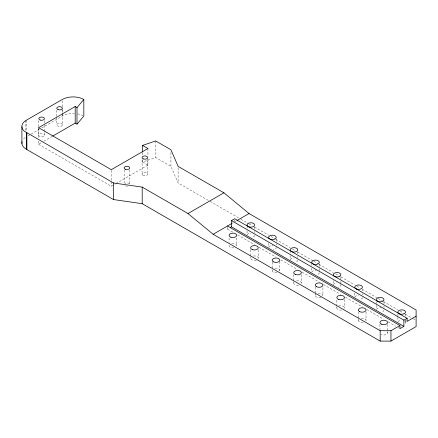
<?xml version="1.0" encoding="UTF-8"?>
<svg xmlns="http://www.w3.org/2000/svg" width="438" height="438" viewBox="0 0 438 438"><rect width="100%" height="100%" fill="white"/><g stroke="black" fill="none" stroke-linecap="round" stroke-linejoin="round"><path stroke-width="0.33" stroke-dasharray="2.19 1.64" d="M28.114 135.791L30.468 134.433M31.06 134.094L39.3 129.33M41.659 127.973L62.267 116.075A15.242 8.798 0 0 1 74.372 113.53M38.56 140.959L38.56 144.277L41.517 142.574M43.877 141.206L52.155 136.432M38.56 144.277L111.301 186.276L115.44 183.889M116.032 183.544L147.94 165.121L147.94 158.485M231.998 223.402L233.076 222.778M234.697 221.842L236.416 220.851M227.508 227.234L227.508 229.101L229.205 228.127M142.553 160.018L142.553 162.011L155.687 157.565L170.935 166.369L178.118 182.958L209.495 201.075M142.553 162.011L147.94 165.121M210.087 201.414L240.276 218.847M240.867 219.186L248.565 223.632M249.156 223.971L252.118 225.679M254.483 227.048L268.691 235.25M271.062 236.619L275.206 239.011M275.798 239.351L290.005 247.558M292.37 248.921L295.332 250.629M297.703 251.998L313.093 260.884M313.685 261.229L318.421 263.961M319.012 264.306L333.219 272.507M335.59 273.87L340.326 276.608M340.917 276.947L354.534 284.81M356.899 286.178L359.861 287.886M362.226 289.255L377.622 298.141M378.213 298.481L382.949 301.218M383.54 301.558L397.748 309.759M400.118 311.128L404.854 313.86M405.446 314.205L412.547 318.306M413.138 318.645L416.1 320.359M405.342 320.364L406.53 321.049M227.508 229.101L232.841 232.184M237.582 234.916L254.768 244.837M258.913 247.235L276.099 257.155M280.835 259.893L297.429 269.469M302.171 272.206L319.351 282.127M323.501 284.519L340.682 294.44M345.423 297.178L362.604 307.098M366.754 309.496L383.343 319.072M388.084 321.81L395.788 326.255M398.158 327.624L399.341 328.308M405.539 314.002L405.539 316.597M405.539 320.485L405.539 322.428M397.923 314.002L397.923 316.597M397.923 317.243L397.923 321.136M387.581 324.372L387.581 332.798M383.989 301.563L383.989 305.45M383.989 306.096L383.989 307.394M379.96 324.372L379.96 329.557M376.368 301.563L376.368 304.804M376.368 305.45L376.368 309.337M366.026 311.933L366.026 320.359M362.434 289.764L362.434 291.062M362.434 293.652L362.434 294.949M358.404 311.933L358.404 318.41M358.404 319.061L358.404 320.359M354.813 293.006L354.813 296.893M344.476 299.488L344.476 307.914M340.884 277.32L340.884 283.802M336.855 300.134L336.855 305.97M336.855 306.616L336.855 307.914M333.263 280.561L333.263 284.454M322.921 287.689L322.921 295.469M319.329 264.229L319.329 268.116M319.329 268.768L319.329 270.711M315.3 287.043L315.3 293.526M315.3 294.172L315.3 295.469M311.708 264.229L311.708 265.527M311.708 268.116L311.708 272.009M301.366 274.599L301.366 283.025M297.774 251.784L297.774 253.733M297.774 256.323L297.774 257.621M293.745 274.599L293.745 281.081M293.745 281.727L293.745 283.025M290.153 251.784L290.153 253.082M290.153 255.677L290.153 259.564M279.816 261.508L279.816 270.58M276.225 239.345L276.225 241.289M276.225 243.878L276.225 245.176M272.195 262.154L272.195 270.58M268.603 243.232L268.603 247.12M258.261 249.715L258.261 258.135M254.67 226.9L254.67 230.788M254.67 231.434L254.67 232.731M250.64 249.715L250.64 256.192M250.64 256.843L250.64 258.135M247.048 226.9L247.048 228.198M247.048 230.788L247.048 234.675M236.706 237.916L236.706 245.696M234.697 219.98L234.697 221.223M229.09 237.916L229.09 242.455M178.118 167.694L178.118 182.958M170.935 152.429L170.935 166.369M155.687 140.97L155.687 157.565M147.94 148.531L147.94 155.829M147.683 159.541L147.683 174.143M142.553 152.72L142.553 155.375M142.093 159.541L142.093 174.143M129.725 169.911L129.725 184.513A2.792 1.615 0 0 0 128 183.024A2.792 1.615 0 0 0 124.95 183.374M124.135 169.911L124.135 183.188M111.301 170.349L111.301 180.965M111.301 181.633L111.301 186.276M62.371 108.958L62.371 112.944M62.371 113.606L62.371 124.89A2.792 1.615 0 0 1 58.177 126.286A2.792 1.615 0 0 1 58.177 123.489A2.792 1.615 0 0 1 62.371 124.89M62.267 100.811L62.267 106.784M62.267 110.102L62.267 112.758M62.267 113.42L62.267 116.075M56.781 110.288L56.781 116.262M56.781 116.924L56.781 124.89M44.408 120.658L44.408 124.638M44.408 125.301L44.408 131.937M44.408 132.605L44.408 135.26A2.792 1.615 0 0 1 40.214 136.656A2.792 1.615 0 0 1 40.214 133.858A2.792 1.615 0 0 1 44.408 135.26M38.818 120.658L38.818 127.956M38.818 128.619L38.818 135.26M38.56 127.688L38.56 138.304M26.346 120.22L26.4 131.537M25.847 120.521L25.847 131.143M77.625 113.902A15.242 8.798 0 0 1 82.842 115.555M23.581 138.999A15.242 8.798 0 0 1 25.847 137.116M127.65 186.073A2.792 1.615 0 0 1 124.95 185.652M231.91 243.572A3.811 2.201 0 0 1 236.58 246.266M233.887 247.82A3.811 2.201 0 0 1 229.873 247.032A3.811 2.201 0 0 1 229.6 244.596M254.67 235.326A3.811 2.201 0 0 1 251.845 237.451M247.18 234.757A3.811 2.201 0 0 1 250.859 233.125M253.465 256.011A3.811 2.201 0 0 1 257.473 256.799A3.811 2.201 0 0 1 257.752 259.236M256.356 260.041A3.811 2.201 0 0 1 252.129 259.882A3.811 2.201 0 0 1 250.771 257.571M276.093 247.202A3.811 2.201 0 0 1 273.4 249.895M268.729 247.202A3.811 2.201 0 0 1 273.4 245.641M275.02 268.456A3.811 2.201 0 0 1 279.028 269.244A3.811 2.201 0 0 1 279.302 271.68M276.991 272.704A3.811 2.201 0 0 1 272.983 271.921A3.811 2.201 0 0 1 272.704 269.479M297.774 260.21A3.811 2.201 0 0 1 294.949 262.335M290.285 259.641A3.811 2.201 0 0 1 293.964 258.015M296.57 280.9A3.811 2.201 0 0 1 300.583 281.689A3.811 2.201 0 0 1 300.857 284.125M298.546 285.149A3.811 2.201 0 0 1 294.533 284.366A3.811 2.201 0 0 1 294.259 281.924M319.329 272.655A3.811 2.201 0 0 1 316.504 274.779M311.84 272.086A3.811 2.201 0 0 1 316.504 270.531M318.125 293.345A3.811 2.201 0 0 1 322.133 294.128A3.811 2.201 0 0 1 322.412 296.57M321.016 297.375A3.811 2.201 0 0 1 316.417 297.024A3.811 2.201 0 0 1 315.809 294.369M340.753 284.53A3.811 2.201 0 0 1 338.059 287.224M333.389 284.53A3.811 2.201 0 0 1 337.074 282.899M362.434 297.544A3.811 2.201 0 0 1 359.609 299.669M354.944 296.975A3.811 2.201 0 0 1 358.623 295.343M338.76 306.009A3.811 2.201 0 0 1 343.359 306.359A3.811 2.201 0 0 1 343.961 309.014M341.651 310.038A3.811 2.201 0 0 1 337.643 309.25A3.811 2.201 0 0 1 337.364 306.814M361.23 318.229A3.811 2.201 0 0 1 365.237 319.017A3.811 2.201 0 0 1 365.516 321.454M363.201 322.483A3.811 2.201 0 0 1 359.193 321.695A3.811 2.201 0 0 1 358.919 319.258M387.072 331.697A3.811 2.201 0 0 1 386.092 334.544A3.811 2.201 0 0 1 381.076 334.353M405.03 321.328A3.811 2.201 0 0 1 405.03 323.529M398.049 321.859A3.811 2.201 0 0 1 400.743 320.304M383.989 309.989A3.811 2.201 0 0 1 381.164 312.113M376.499 309.42A3.811 2.201 0 0 1 381.164 307.859M142.914 175.282A2.792 1.615 0 0 0 147.59 174.559A2.792 1.615 0 0 0 144.168 172.583A2.792 1.615 0 0 0 142.914 175.282"/><path stroke-width="0.66" d="M52.746 136.092L75.199 123.127L76.995 124.162L76.995 107.573L83.822 99.481A15.242 8.798 0 0 0 62.267 99.481L25.847 120.521A15.242 8.798 0 0 0 24.298 131.197L113.464 182.953L142.197 187.108L187.995 213.547L213.142 234.286L380.179 330.728L390.953 330.728L399.938 325.543L399.938 328.653L403.885 326.37L403.885 320.151L231.461 220.599L231.461 226.824L403.885 326.37M76.995 124.162L83.822 116.075L83.822 99.481M76.995 107.573L75.199 106.533L38.56 127.688L111.301 169.687L147.94 148.531L142.553 145.421L142.553 152.057M187.995 213.547L223.917 192.808L249.063 213.547L416.1 309.984L416.1 326.578L390.953 341.098L380.179 341.098L142.197 203.697L113.464 199.542L26.346 149.254L26.4 132.632M231.461 220.599L234.697 218.732L407.121 318.284L407.121 321.393L416.1 316.209M213.142 234.286L231.461 223.709M236.991 220.517L249.063 213.547M230.333 227.475L231.461 226.824M403.885 320.151L407.121 318.284M142.553 145.421L155.687 140.97L170.935 149.774L178.118 166.369L223.917 192.808M227.508 225.992L399.938 325.543M390.953 330.728L390.953 341.098M380.179 330.728L380.179 341.098M142.197 187.108L142.197 203.697M113.464 182.953L113.464 199.542M75.199 106.533L75.199 123.127M26.871 132.949L26.871 149.544L24.298 147.792A15.242 8.798 0 0 1 22.053 141.726M21.9 126.861L21.9 143.45M58.177 109.692A2.792 1.615 0 0 0 62.371 108.296A2.792 1.615 0 0 0 58.177 106.899A2.792 1.615 0 0 0 58.177 109.692M40.214 120.061A2.792 1.615 0 0 0 44.408 118.665A2.792 1.615 0 0 0 40.214 117.269A2.792 1.615 0 0 0 40.214 120.061M143.494 158.95A2.792 1.615 0 0 0 147.683 157.554A2.792 1.615 0 0 0 143.494 156.152A2.792 1.615 0 0 0 143.494 158.95M125.531 169.32A2.792 1.615 0 0 0 129.725 167.924A2.792 1.615 0 0 0 125.531 166.522A2.792 1.615 0 0 0 125.531 169.32M230.99 237.232A3.811 2.201 0 0 0 236.706 235.326A3.811 2.201 0 0 0 230.99 233.421A3.811 2.201 0 0 0 230.99 237.232M248.954 226.862A3.811 2.201 0 0 0 254.67 224.957A3.811 2.201 0 0 0 248.954 223.051A3.811 2.201 0 0 0 248.954 226.862M252.545 249.671A3.811 2.201 0 0 0 258.261 247.766A3.811 2.201 0 0 0 252.545 245.866A3.811 2.201 0 0 0 252.545 249.671M270.509 239.301A3.811 2.201 0 0 0 276.225 237.396A3.811 2.201 0 0 0 270.509 235.496A3.811 2.201 0 0 0 270.509 239.301M273.312 261.765A3.811 2.201 0 0 0 279.685 260.78A3.811 2.201 0 0 0 275.02 258.086A3.811 2.201 0 0 0 273.312 261.765M291.27 251.396A3.811 2.201 0 0 0 297.643 250.41A3.811 2.201 0 0 0 292.978 247.716A3.811 2.201 0 0 0 291.27 251.396M295.65 274.56A3.811 2.201 0 0 0 301.366 272.655A3.811 2.201 0 0 0 295.65 270.75A3.811 2.201 0 0 0 295.65 274.56M313.613 264.191A3.811 2.201 0 0 0 319.329 262.285A3.811 2.201 0 0 0 313.613 260.38A3.811 2.201 0 0 0 313.613 264.191M316.417 286.655A3.811 2.201 0 0 0 322.79 285.669A3.811 2.201 0 0 0 318.125 282.975A3.811 2.201 0 0 0 316.417 286.655M335.169 276.635A3.811 2.201 0 0 0 340.884 274.73A3.811 2.201 0 0 0 335.169 272.825A3.811 2.201 0 0 0 335.169 276.635M356.718 289.08A3.811 2.201 0 0 0 362.434 287.175A3.811 2.201 0 0 0 356.718 285.269A3.811 2.201 0 0 0 356.718 289.08M338.76 299.45A3.811 2.201 0 0 0 344.476 297.544A3.811 2.201 0 0 0 338.76 295.639A3.811 2.201 0 0 0 338.76 299.45M359.521 311.544A3.811 2.201 0 0 0 365.9 310.553A3.811 2.201 0 0 0 361.23 307.859A3.811 2.201 0 0 0 359.521 311.544M381.865 324.334A3.811 2.201 0 0 0 387.581 322.428A3.811 2.201 0 0 0 381.865 320.523A3.811 2.201 0 0 0 381.865 324.334M399.828 313.964A3.811 2.201 0 0 0 405.539 312.059A3.811 2.201 0 0 0 399.828 310.153A3.811 2.201 0 0 0 399.828 313.964M377.485 301.174A3.811 2.201 0 0 0 383.858 300.183A3.811 2.201 0 0 0 379.193 297.49A3.811 2.201 0 0 0 377.485 301.174"/></g></svg>
